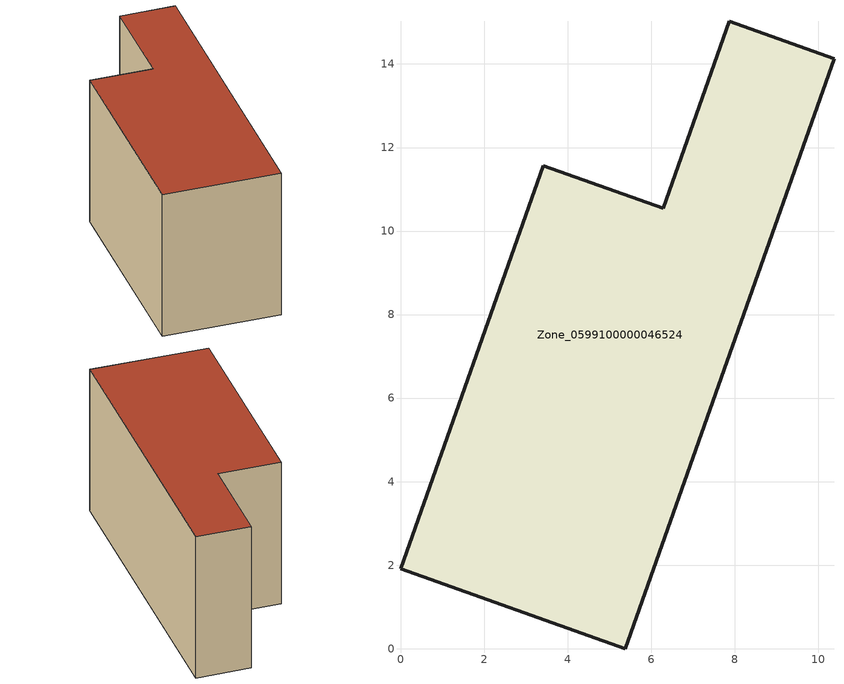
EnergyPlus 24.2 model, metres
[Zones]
Zone_0599100000046524
 floor ground (C_G): 5.38,0 0,1.91 3.42,11.56 6.29,10.54 7.87,15.02 10.38,14.13 z0.52
 wall outside (C_F): 6.29,10.54 3.42,11.56 0,1.91 5.38,0 10.38,14.13 7.87,15.02 6.29,10.54 z0.52:8.13
 roof outside (C_R): 10.38,14.13 7.87,15.02 6.29,10.54 3.42,11.56 0,1.91 5.38,0 z8.13
[BUILDING]
Pand.0599100000046524: North Axis=0; Terrain=City; Loads Convergence Tolerance Value=0.04; Temperature Convergence Tolerance Value=0.4; Solar Distribution=FullExterior; Maximum Number of Warmup Days=25; Minimum Number of Warmup Days=1
[Site:Location]
Rotterdam.The.Hague.AP_ZH_NLD Design_Conditions: Latitude=51.96; Longitude=4.45; Time Zone=1; Elevation=-4.5
[SITE:GROUNDTEMPERATURE:BUILDINGSURFACE]
18, 18, 18, 18, 18, 18, 18, 18, 18, 18, 18, 18
[MATERIAL] Thermal Absorptance=0.9; Solar Absorptance=0.7; Visible Absorptance=0.7
Name | Roughness | Thickness | Conductivity | Density | Specific Heat
G.TC.1975-1991 | MediumSmooth | 0.15 | 0.288461 | 540 | 1210
F.TC.1975-1991 | Rough | 0.3 | 0.230769 | 1920 | 840
R.TC.1975-1991 | MediumRough | 0.2 | 0.153846 | 1500 | 1000
[CONSTRUCTION]
C_G: G.TC.1975-1991
C_F: F.TC.1975-1991
C_R: R.TC.1975-1991
[ZONE]
Zone_0599100000046524: Type=1; Multiplier=1; Ceiling Height=Autocalculate; Volume=Autocalculate; Floor Area=autocalculate; Part of Total Floor Area=Yes
[ZONEINFILTRATION:DESIGNFLOWRATE]
Infil_Zone_0599100000046524: Zone or ZoneList or Space or SpaceList=Zone_0599100000046524; Schedule=AlwaysOn; Design Flow Rate Calculation Method=Flow/Area; Flow Rate per Floor Area=0.003; Constant Term Coefficient=1; Temperature Term Coefficient=0; Velocity Term Coefficient=0; Velocity Squared Term Coefficient=0
[HVACTEMPLATE:ZONE:IDEALLOADSAIRSYSTEM]
Zone_0599100000046524: Maximum Heating Supply Air Temperature=50; Minimum Cooling Supply Air Temperature=13; Maximum Heating Supply Air Humidity Ratio=0.0156; Minimum Cooling Supply Air Humidity Ratio=0.0077; Heating Limit=NoLimit; Cooling Limit=NoLimit; Dehumidification Control Type=ConstantSensibleHeatRatio; Cooling Sensible Heat Ratio=0.7; Dehumidification Setpoint=60; Humidification Control Type=None; Humidification Setpoint=30; Outdoor Air Method=None; Outdoor Air Flow Rate per Person=0.00944; Outdoor Air Flow Rate per Zone Floor Area=0; Outdoor Air Flow Rate per Zone=0; Demand Controlled Ventilation Type=None; Outdoor Air Economizer Type=NoEconomizer; Heat Recovery Type=None; Sensible Heat Recovery Effectiveness=0.7; Latent Heat Recovery Effectiveness=0.65
[ZONECONTROL:THERMOSTAT]
ThermostatControl_Zone_0599100000046524: Zone or ZoneList=Zone_0599100000046524; Control Type Schedule=DualSetpointControlType; Control 1=Thermostat_Zone_0599100000046524; Temperature Difference Between Cutout And Setpoint=0
[THERMOSTATSETPOINT:DUALSETPOINT]
Thermostat_Zone_0599100000046524: Heating Setpoint Temperature Schedule=HeatingSetpoint_Zone_0599100000046524; Cooling Setpoint Temperature Schedule=CoolingSetpoint_Zone_0599100000046524
[SCHEDULE:COMPACT]
HeatingSetpoint_Zone_0599100000046524: Through: 12/31, For: AllDays, Until: 24:00, 21
CoolingSetpoint_Zone_0599100000046524: Through: 12/31, For: AllDays, Until: 24:00, 24
DualSetpointControlType: Through: 12/31, For: AllDays, Until: 24:00, 4
AlwaysOn: Through: 12/31, For: AllDays, Until: 24:00, 1
